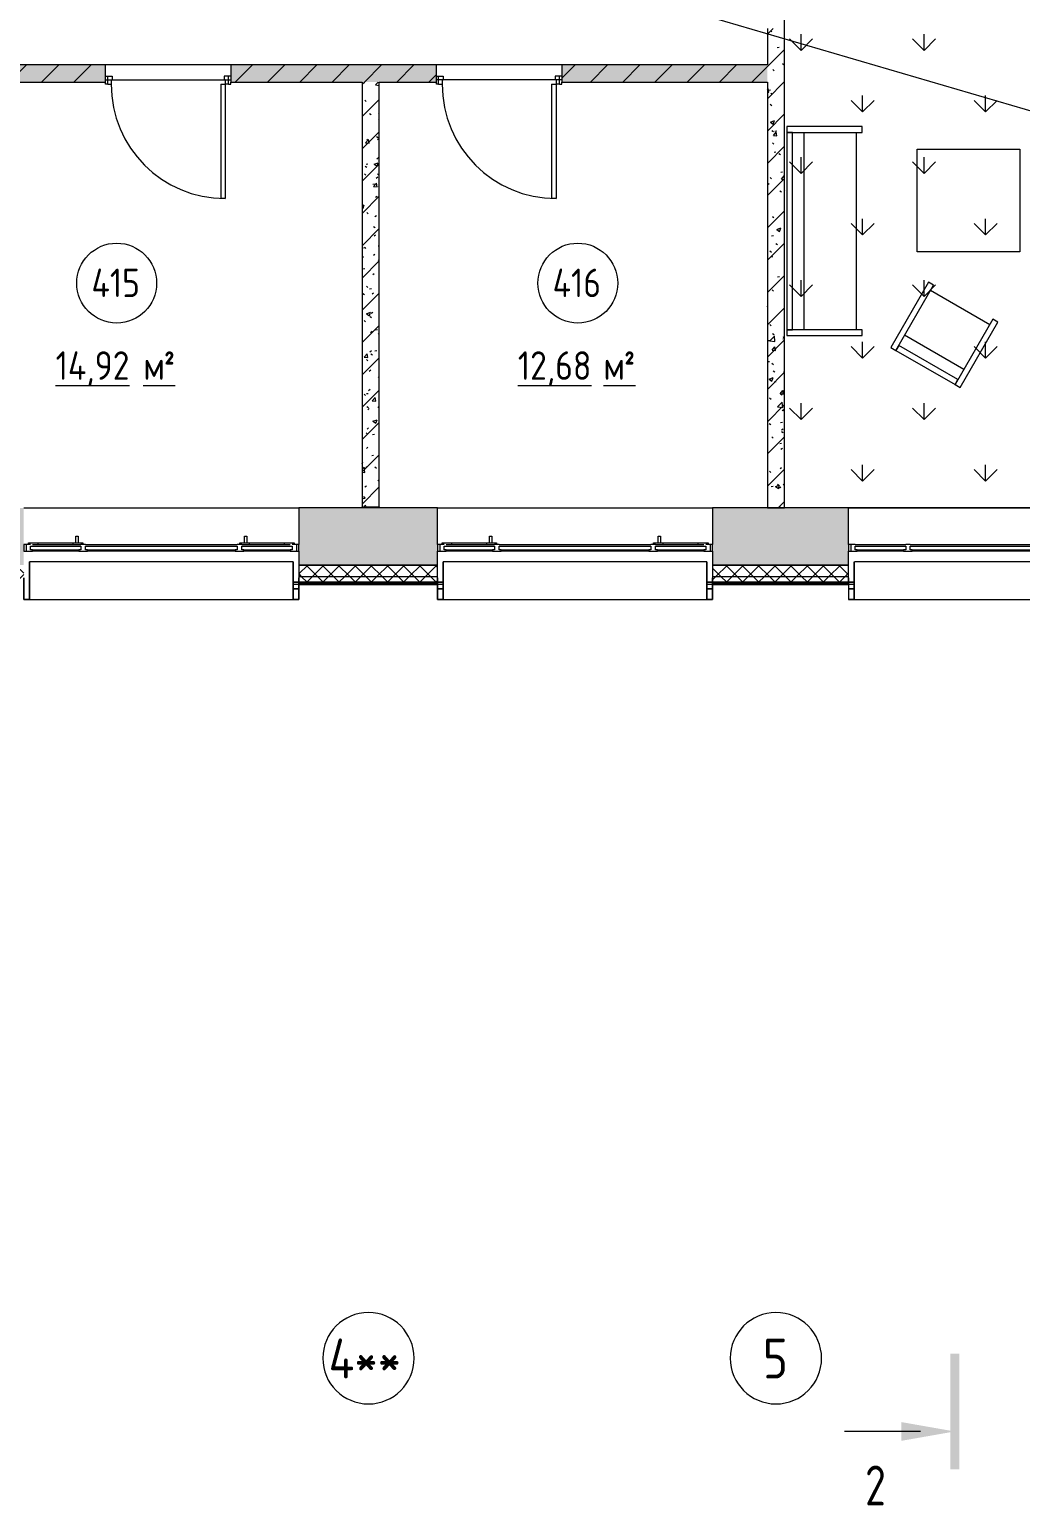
# Model space of a CAD drawing. Header units: millimetres. Extents: x -515342 to 330399, y -224905 to 507333.
# Drawn here: x -331942 to -323259, y 370073 to 382999 of the extents above; entities that cross this region are included whole.
import ezdxf

# ---------------------------------------------------------------- set-up
doc = ezdxf.new("R2010")
doc.units = ezdxf.units.MM
doc.linetypes.add('ASVP_Невидимые', pattern=[5, 3, -2])
doc.layers.get('0').update_dxf_attribs({"lineweight": 0})
for name, color, linetype, lineweight in [('_ Окна', 7, 'Continuous', 0), ('Витраж', 7, 'Continuous', 0), ('Двери', 7, 'Continuous', 0), ('Марки помещений', 7, 'Continuous', 0), ('Мебель', 7, 'Continuous', 0), ('Окна', 7, 'Continuous', 0), ('Оси', 7, 'Continuous', 0), ('Перекрытие', 7, 'Continuous', 0), ('Разрезы', 7, 'Continuous', 0), ('Стены внутренние', 7, 'Continuous', 0), ('Стены наружные', 7, 'Continuous', 0), ('Стены несущие', 7, 'Continuous', 0), ('Стены отделка', 7, 'Continuous', 0), ('Стены перегородки', 7, 'Continuous', 0), ('Стены штриховка', 7, 'Continuous', 0), ('экспертиза ДУ', 1, 'Continuous', 0), ('экспертиза условные обозначения', 1, 'Continuous', 0)]:
    doc.layers.add(name, color=color, linetype=linetype, lineweight=lineweight)
doc.styles.add('GOST Common', font='', dxfattribs={"width": 0.9, "height": 350})
doc.styles.add('GOST Common_1', font='', dxfattribs={"width": 0.9, "height": 250})
doc.styles.add('GOST Common_2', font='', dxfattribs={"width": 0.9, "height": 250})
doc.styles.add('GOST Common_3', font='', dxfattribs={"width": 0.8, "height": 350})
doc.styles.get('GOST Common').set_extended_font_data('GOST Common')
doc.styles.get('GOST Common_1').set_extended_font_data('GOST Common')
doc.styles.get('GOST Common_2').set_extended_font_data('GOST Common')
doc.styles.get('GOST Common_3').set_extended_font_data('GOST Common')
pattern_1 = [(45, (0, 0), (-70.71068, 70.71068), []), (135, (0, 0), (-70.71068, -70.71068), [])]
pattern_2 = [(45, (-374461.89, 375834.49), (-141.42136, 141.42136), [])]
pattern_3 = [(50, (-374461.9, 375834.5), (364.368, -31.8783), [38.1, -419.1]), (355, (-374461.9, 375834.5), (-70.4859, 382.1133), [30.48, -335.28]), (100.451, (-374431.53, 375831.83), (293.885, 350.2334), [32.38, -356.18]), (46.184, (-374461.9, 375936.1), (542.1585, -84.086), [57.15, -628.65]), (96.636, (-374416.7, 375929.1), (474.805, 494.8554), [48.57, -534.27]), (351.184, (-374461.9, 375936.1), (474.81, 494.85), [45.72, -502.92]), (21, (-374411.1, 375910.7), (303.2285, -204.5305), [38.1, -419.1]), (326, (-374411.1, 375910.7), (123.604, 368.376), [30.48, -335.28]), (71.451, (-374385.82, 375893.64), (426.8341, 163.8427), [32.38, -356.18]), (37.5, (-374461.89, 375834.49), (6.17665, 169.11015), [16.764, -314.452, 16.764, -323.596, -336.55]), (37.5, (-374461.89, 375834.49), (6.17665, 169.11015), [-671.576, 16.764, -319.786]), (7.5, (-374461.89, 375834.49), (133.6389, 200.3615), [16.764, -177.292, 16.764, -306.832, -128.27]), (7.5, (-374461.89, 375834.49), (133.6389, 200.3615), [-517.652, 16.764, -111.506]), (327.5, (-374575.17, 375834.49), (271.18182, -11.45836), [16.764, -110.236, 16.764, -379.476, -525.78]), (327.5, (-374575.17, 375834.49), (271.18182, -11.45836), [-523.24, 16.764, -509.016]), (317.5, (-374625.97, 375834.5), (296.2585, 50.8528), [16.764, -148.336, 16.764, -246.38, -373.38]), (317.5, (-374625.97, 375834.5), (296.2585, 50.8528), [-428.244, 16.764, -356.616])]

# ---------------------------------------------------------------- blocks, each defined once
blk = doc.blocks.new('Окно_ПВХ_3Створки_1Фрамуга-верх - АР_Окно_ОП_1820_h_х2370_3ст2фр-в-9695517-О_АР_П_4__10_050_План 4 этажа')
at = {"layer": '_ Окна'}
for p, q in [((-1129, 130), (-1205, 130)), ((-1205, 130), (-1205, 70)), ((-1185, 70), (-1185, 130)), ((-1129, 116), (-1129, 130)), ((-647, 130), (-723, 130)), ((-723, 130), (-723, 116)), ((-647, 116), (-647, 130)), ((723, 130), (647, 130)), ((647, 130), (647, 116)), ((723, 116), (723, 130)), ((1129, 130), (1129, 116)), ((1205, 130), (1129, 130)), ((1185, 70), (1185, 130)), ((1205, 70), (1205, 130)), ((-1205, 70), (-1147, 70)), ((-1165, 56), (-1165, 70)), ((-1080, 56), (-1165, 56)), ((-1147, 84), (-1147, 116)), ((-1147, 116), (-1129, 116)), ((-705, 84), (-1147, 84)), ((-723, 116), (-1129, 116)), ((-1080, 70), (-1080, 56)), ((-772, 70), (-772, 56)), ((-687, 56), (-772, 56)), ((-723, 116), (-705, 116)), ((-705, 116), (-705, 84)), ((-705, 70), (-665, 70)), ((-687, 70), (-687, 56)), ((-665, 84), (-665, 116)), ((-665, 116), (-647, 116)), ((665, 84), (-665, 84)), ((647, 116), (-647, 116)), ((647, 116), (665, 116)), ((665, 116), (665, 84)), ((665, 70), (705, 70)), ((687, 56), (687, 70)), ((772, 56), (687, 56)), ((705, 84), (705, 116)), ((705, 116), (723, 116)), ((1147, 84), (705, 84)), ((1129, 116), (723, 116)), ((772, 70), (772, 56)), ((1080, 70), (1080, 56)), ((1165, 56), (1080, 56)), ((1129, 116), (1147, 116)), ((1147, 116), (1147, 84)), ((1147, 70), (1205, 70)), ((1165, 70), (1165, 56))]:
    blk.add_line(p, q, dxfattribs=at)
at = {"layer": 'Окна'}
for p, q in [((-1129, 130), (-723, 130)), ((-647, 130), (647, 130)), ((723, 130), (1129, 130)), ((-705, 70), (-1129, 70)), ((-772, 56), (-1080, 56)), ((-748.5, -4), (-748.5, 56)), ((-728.5, 56), (-728.5, -4)), ((665, 70), (-665, 70)), ((1129, 70), (705, 70)), ((728.5, -4), (728.5, 56)), ((748.5, 56), (748.5, -4)), ((1080, 56), (772, 56)), ((-728.5, -4), (-748.5, -4)), ((748.5, -4), (728.5, -4))]:
    blk.add_line(p, q, dxfattribs=at)
blk = doc.blocks.new('Окно_ПВХ_3Створки_1Фрамуга-верх - АР_Окно_ОП_1820_h_х2370_3ст2фр-в E30-10240666-О_АР_П_4__10_050_План 4 этажа')
at = {"layer": '_ Окна'}
for p, q in [((-1129, 130), (-1205, 130)), ((-1205, 130), (-1205, 70)), ((-1185, 70), (-1185, 130)), ((-1129, 116), (-1129, 130)), ((-647, 130), (-723, 130)), ((-723, 130), (-723, 116)), ((-647, 116), (-647, 130)), ((723, 130), (647, 130)), ((647, 130), (647, 116)), ((723, 116), (723, 130)), ((1129, 130), (1129, 116)), ((1205, 130), (1129, 130)), ((1185, 70), (1185, 130)), ((1205, 70), (1205, 130)), ((-1205, 70), (-1147, 70)), ((-1147, 84), (-1147, 116)), ((-1147, 116), (-1129, 116)), ((-705, 84), (-1147, 84)), ((-1129, 70), (-1147, 70)), ((-723, 116), (-1129, 116)), ((-723, 116), (-705, 116)), ((-705, 116), (-705, 84)), ((-705, 70), (-665, 70)), ((-665, 84), (-665, 116)), ((-665, 116), (-647, 116)), ((665, 84), (-665, 84)), ((647, 116), (-647, 116)), ((647, 116), (665, 116)), ((665, 116), (665, 84)), ((665, 70), (705, 70)), ((705, 84), (705, 116)), ((705, 116), (723, 116)), ((1147, 84), (705, 84)), ((1129, 116), (723, 116)), ((1129, 116), (1147, 116)), ((1147, 70), (1129, 70)), ((1147, 116), (1147, 84)), ((1147, 70), (1205, 70))]:
    blk.add_line(p, q, dxfattribs=at)
at = {"layer": 'Окна'}
for p, q in [((-1129, 130), (-723, 130)), ((-647, 130), (647, 130)), ((723, 130), (1129, 130)), ((-705, 70), (-1129, 70)), ((665, 70), (-665, 70)), ((1129, 70), (705, 70))]:
    blk.add_line(p, q, dxfattribs=at)
blk = doc.blocks.new('Прямоугольный импост - АР_Откос_Металлический_50х330 Белый Правый-9899489-О_АР_П_4__10_050_План 4 этажа')
at = {"layer": 'Витраж'}
for p, q in [((-49, -39), (-1, -39)), ((-1, -40), (-49, -40))]:
    blk.add_line(p, q, dxfattribs=at)
blk = doc.blocks.new('Прямоугольный импост - АР_Откос_Металлический_50х330 Белый Левый-9898757-О_АР_П_4__10_050_План 4 этажа')
at = {"layer": 'Витраж'}
for p, q in [((-1, -39), (-49, -39)), ((-49, -40), (-1, -40))]:
    blk.add_line(p, q, dxfattribs=at)
blk = doc.blocks.new('Прямоугольный импост - АР_Откос_Металлический_50х330 Коричневый Левый-9899768-О_АР_П_4__10_050_План 4 этажа')
at = {"layer": 'Витраж'}
for p, q in [((-1, -39), (-49, -39)), ((-49, -40), (-1, -40))]:
    blk.add_line(p, q, dxfattribs=at)
blk = doc.blocks.new('Прямоугольный импост - АР_Откос_Металлический_50х330 Коричневый Левый-9899771-О_АР_П_4__10_050_План 4 этажа')
at = {"layer": 'Витраж'}
for p, q in [((79975, 2502), (77665, 2502)), ((77665, 2172), (79975, 2172))]:
    blk.add_line(p, q, dxfattribs=at)
blk = doc.blocks.new('Прямоугольный импост - АР_Откос_Металлический_50х330 Коричневый Правый-V7-О_АР_П_4__10_050_План 4 этажа')
at = {"layer": 'Витраж', "lineweight": 18}
for p, q in [((-50, -40), (-50, 290)), ((-50, 290), (-49, 290)), ((-49, 290), (-49, -39)), ((-1, -39), (-1, 150)), ((-1, 150), (0, 150)), ((0, 150), (0, -40)), ((0, -40), (-50, -40)), ((-49, -39), (-1, -39))]:
    blk.add_line(p, q, dxfattribs=at)
blk = doc.blocks.new('Прямоугольный импост - АР_Откос_Металлический_50х330 Белый Левый-9898758-О_АР_П_4__10_050_План 4 этажа')
at = {"layer": 'Витраж'}
for p, q in [((27636, 2502), (25326, 2502)), ((25326, 2172), (27636, 2172))]:
    blk.add_line(p, q, dxfattribs=at)
blk = doc.blocks.new('Прямоугольный импост - АР_Откос_Металлический_50х330 Белый Правый-V9-О_АР_П_4__10_050_План 4 этажа')
at = {"layer": 'Витраж', "lineweight": 18}
for p, q in [((-50, -40), (-50, 290)), ((-50, 290), (-49, 290)), ((-49, 290), (-49, -39)), ((-1, -39), (-1, 150)), ((-1, 150), (0, 150)), ((0, 150), (0, -40)), ((0, -40), (-50, -40)), ((-49, -39), (-1, -39))]:
    blk.add_line(p, q, dxfattribs=at)
blk = doc.blocks.new('Прямоугольный импост - АР_Откос_Металлический_50х330 Белый Левый-V10-О_АР_П_4__10_050_План 4 этажа')
at = {"layer": 'Витраж', "lineweight": 18}
for p, q in [((-50, 290), (-50, -40)), ((-49, 290), (-50, 290)), ((-49, -39), (-49, 290)), ((0, 150), (-1, 150)), ((-1, 150), (-1, -39)), ((0, -40), (0, 150)), ((-50, -40), (0, -40)), ((-1, -39), (-49, -39))]:
    blk.add_line(p, q, dxfattribs=at)
blk = doc.blocks.new('СД_Люблино_Фасады_rvt-1-О_АР_П_4__10_050_План 4 этажа')
at = {"layer": 'Стены внутренние'}
h = blk.add_hatch(dxfattribs=at)
h.set_pattern_fill('FP_1', color=256, style=0, pattern_type=2)
h.set_pattern_definition([(45, (0, 0), (-224.5064, 224.5064), []), (45, (224.5, 0), (-224.5064, 224.5064), [396.875, -79.375, 3.353, -76.022])])
h.paths.add_polyline_path([(85325, 2475), (85325, 2975), (84035, 2975), (84035, 2475), (84734, 2475)])
h.paths.add_polyline_path([(82425, 2475), (82425, 2975), (80025, 2975), (80025, 2475), (82179, 2475)])
h.paths.add_polyline_path([(77581, 2475), (77615, 2475), (77615, 2975), (76429, 2975), (76429, 2475), (76559, 2475)])
h.paths.add_polyline_path([(74005, 2475), (74019, 2475), (74019, 2975), (71654, 2975), (71654, 2475), (73494, 2475)])
h.paths.add_polyline_path([(69917, 2475), (70044, 2475), (70044, 2975), (68833, 2975), (68833, 2475), (69407, 2475)])
h.paths.add_polyline_path([(67223, 2475), (67223, 2975), (66055, 2975), (66055, 2475), (66852, 2475)])
h.paths.add_polyline_path([(64445, 2475), (64445, 2975), (63280, 2975), (63280, 2475), (64298, 2475)])
h.paths.add_polyline_path([(61670, 2475), (61670, 2975), (59270, 2975), (59270, 2475), (61232, 2475)])
h.paths.add_polyline_path([(56860, 2475), (56860, 2975), (55705, 2975), (55705, 2475), (56634, 2475)])
h.paths.add_polyline_path([(53295, 2475), (53295, 2975), (52107, 2975), (52107, 2475), (53058, 2475)])
h.paths.add_polyline_path([(49482, 2475), (49697, 2475), (49697, 2975), (48505, 2975), (48505, 2475), (48971, 2475)])
h.paths.add_polyline_path([(46095, 2475), (46095, 2975), (44880, 2975), (44880, 2475), (45905, 2475)])
h.paths.add_polyline_path([(42329, 2475), (42470, 2475), (42470, 2975), (40100, 2975), (40100, 2475), (41818, 2475)])
h.paths.add_polyline_path([(38242, 2475), (38490, 2475), (38490, 2975), (37284, 2975), (37284, 2475), (37731, 2475)])
h.paths.add_polyline_path([(35674, 2475), (35674, 2975), (34487, 2975), (34487, 2475), (35177, 2475)])
h.paths.add_polyline_path([(32877, 2475), (32877, 2975), (31723, 2975), (31723, 2475), (32622, 2475)])
h.paths.add_polyline_path([(30067, 2475), (30113, 2475), (30113, 2975), (27686, 2975), (27686, 2475), (29556, 2475)])
h.paths.add_polyline_path([(25276, 2475), (25276, 2975), (24073, 2975), (24073, 2475), (24958, 2475)])
h.paths.add_polyline_path([(21382, 2475), (21663, 2475), (21663, 2975), (19291, 2975), (19291, 2475), (19339, 2475)])
h.paths.add_polyline_path([(17681, 2475), (17681, 2975), (16335, 2975), (16335, 2475), (17295, 2475)])
at = {"layer": 'Стены наружные'}
h = blk.add_hatch(dxfattribs=at)
h.set_pattern_fill('FP_2', color=256, style=0, pattern_type=2)
h.set_pattern_definition(pattern_1)
h.paths.add_polyline_path([(59700, 2375), (60240, 2375), (60240, 2475), (59270, 2475), (59270, 2375)])
h.paths.add_polyline_path([(56634, 2375), (56860, 2375), (56860, 2475), (55705, 2475), (55705, 2375), (56123, 2375)])
h.paths.add_polyline_path([(53058, 2375), (53295, 2375), (53295, 2475), (52107, 2475), (52107, 2375), (52547, 2375)])
h.paths.add_polyline_path([(49697, 2375), (49697, 2475), (48505, 2475), (48505, 2375), (49482, 2375)])
h.paths.add_polyline_path([(45905, 2375), (46095, 2375), (46095, 2475), (44880, 2475), (44880, 2375), (44883, 2375)])
h.paths.add_polyline_path([(42470, 2375), (42470, 2475), (41405, 2475), (41405, 2375), (42329, 2375)])
h = blk.add_hatch(dxfattribs=at)
h.set_pattern_fill('FP_2', color=256, style=0, pattern_type=2)
h.set_pattern_definition(pattern_1)
h.paths.add_polyline_path([(59270, 2325), (60240, 2325), (60240, 2375), (59270, 2375)])
h.paths.add_polyline_path([(56860, 2325), (56860, 2375), (55705, 2375), (55705, 2325), (56634, 2325)])
h.paths.add_polyline_path([(53058, 2325), (53295, 2325), (53295, 2375), (52107, 2375), (52107, 2325), (52547, 2325)])
h.paths.add_polyline_path([(49482, 2325), (49697, 2325), (49697, 2375), (48505, 2375), (48505, 2325), (48971, 2325)])
h.paths.add_polyline_path([(46095, 2325), (46095, 2375), (44880, 2375), (44880, 2325), (45905, 2325)])
h.paths.add_polyline_path([(42329, 2325), (42470, 2325), (42470, 2375), (41405, 2375), (41405, 2325), (41818, 2325)])
at = {"layer": 'Стены внутренние'}
for p, q in [((42470, 2975), (44880, 2975)), ((46095, 2975), (48505, 2975)), ((49697, 2975), (52107, 2975)), ((44831, 2325), (44879, 2325)), ((44879, 2305), (44831, 2305)), ((46096, 2325), (46144, 2325)), ((46144, 2305), (46096, 2305)), ((48456, 2325), (48504, 2325)), ((48504, 2305), (48456, 2305)), ((49698, 2325), (49746, 2325)), ((49746, 2305), (49698, 2305))]:
    blk.add_line(p, q, dxfattribs=at)
at = {"layer": 'Стены наружные'}
for p, q in [((44879, 2325), (44831, 2325)), ((46144, 2325), (46096, 2325)), ((48504, 2325), (48456, 2325)), ((49746, 2325), (49698, 2325))]:
    blk.add_line(p, q, dxfattribs=at)
at = {"layer": 'Стены несущие'}
for p, q in [((46095, 2975), (44880, 2975)), ((44880, 2975), (44880, 2655)), ((46095, 2655), (46095, 2975)), ((49697, 2975), (48505, 2975)), ((48505, 2975), (48505, 2655)), ((49697, 2655), (49697, 2975)), ((44880, 2595), (44880, 2475)), ((46095, 2475), (46095, 2595)), ((48505, 2595), (48505, 2475)), ((49697, 2475), (49697, 2595)), ((44880, 2475), (46095, 2475)), ((46095, 2475), (44880, 2475)), ((48505, 2475), (49697, 2475)), ((49697, 2475), (48505, 2475))]:
    blk.add_line(p, q, dxfattribs=at)
at = {"layer": 'Стены отделка', "lineweight": 9}
for p, q in [((44880, 2475), (44880, 2375)), ((46095, 2375), (46095, 2475)), ((48505, 2475), (48505, 2375)), ((49697, 2375), (49697, 2475)), ((44880, 2375), (44880, 2325)), ((46095, 2325), (46095, 2375)), ((48505, 2375), (48505, 2325)), ((49697, 2325), (49697, 2375)), ((44880, 2325), (46095, 2325)), ((46095, 2325), (44880, 2325)), ((44880, 2325), (44880, 2315)), ((44880, 2315), (44880, 2305)), ((44880, 2305), (46095, 2305)), ((46095, 2315), (46095, 2325)), ((46095, 2305), (46095, 2315)), ((48505, 2325), (49697, 2325)), ((49697, 2325), (48505, 2325)), ((48505, 2325), (48505, 2315)), ((48505, 2315), (48505, 2305)), ((48505, 2305), (49697, 2305)), ((49697, 2315), (49697, 2325)), ((49697, 2305), (49697, 2315))]:
    blk.add_line(p, q, dxfattribs=at)
at = {"layer": 'Стены штриховка'}
for p, q in [((44880, 2375), (46095, 2375)), ((48505, 2375), (49697, 2375)), ((44880, 2315), (46095, 2315)), ((48505, 2315), (49697, 2315))]:
    blk.add_line(p, q, dxfattribs=at)
at = {"layer": 'Витраж', "lineweight": 9, "extrusion": (0, 0, -1)}
for name, p in [('Прямоугольный импост - АР_Откос_Металлический_50х330 Белый Правый-V9-О_АР_П_4__10_050_План 4 этажа', (-42470, 2212)), ('Прямоугольный импост - АР_Откос_Металлический_50х330 Белый Правый-V9-О_АР_П_4__10_050_План 4 этажа', (-46095, 2212)), ('Прямоугольный импост - АР_Откос_Металлический_50х330 Коричневый Правый-V7-О_АР_П_4__10_050_План 4 этажа', (-49697, 2212)), ('Прямоугольный импост - АР_Откос_Металлический_50х330 Белый Правый-9899489-О_АР_П_4__10_050_План 4 этажа', (-46095, 2305)), ('Прямоугольный импост - АР_Откос_Металлический_50х330 Белый Правый-9899489-О_АР_П_4__10_050_План 4 этажа', (-49697, 2305))]:
    blk.add_blockref(name, p, dxfattribs=at)
at = {"layer": 'Витраж', "lineweight": 9}
for name, p in [('Прямоугольный импост - АР_Откос_Металлический_50х330 Белый Левый-9898758-О_АР_П_4__10_050_План 4 этажа', (17194, 0)), ('Прямоугольный импост - АР_Откос_Металлический_50х330 Белый Левый-V10-О_АР_П_4__10_050_План 4 этажа', (44880, 2212)), ('Прямоугольный импост - АР_Откос_Металлический_50х330 Белый Левый-9898758-О_АР_П_4__10_050_План 4 этажа', (20819, 0)), ('Прямоугольный импост - АР_Откос_Металлический_50х330 Белый Левый-V10-О_АР_П_4__10_050_План 4 этажа', (48505, 2212)), ('Прямоугольный импост - АР_Откос_Металлический_50х330 Коричневый Левый-9899771-О_АР_П_4__10_050_План 4 этажа', (-27917, 0)), ('Прямоугольный импост - АР_Откос_Металлический_50х330 Коричневый Левый-9899768-О_АР_П_4__10_050_План 4 этажа', (44880, 2305)), ('Прямоугольный импост - АР_Откос_Металлический_50х330 Белый Левый-9898757-О_АР_П_4__10_050_План 4 этажа', (48505, 2305))]:
    blk.add_blockref(name, p, dxfattribs=at)
at = {"layer": 'Окна', "lineweight": 9, "rotation": 180}
for name, p in [('Окно_ПВХ_3Створки_1Фрамуга-верх - АР_Окно_ОП_1820_h_х2370_3ст2фр-в-9695517-О_АР_П_4__10_050_План 4 этажа', (43675, 2725)), ('Окно_ПВХ_3Створки_1Фрамуга-верх - АР_Окно_ОП_1820_h_х2370_3ст2фр-в-9695517-О_АР_П_4__10_050_План 4 этажа', (47300, 2725)), ('Окно_ПВХ_3Створки_1Фрамуга-верх - АР_Окно_ОП_1820_h_х2370_3ст2фр-в E30-10240666-О_АР_П_4__10_050_План 4 этажа', (50902, 2725))]:
    blk.add_blockref(name, p, dxfattribs=at)
blk = doc.blocks.new('Дверь_Деревянная_1 полотно - АР_Дверь_Межкомнатная_1000х2000h_полотно__Г_Пр-9571013-О_АР_П_4__10_050_План 4 этажа')
at = {"layer": 'Двери', "lineweight": 18}
for p, q in [((-500, 95), (-500, 1095)), ((-500, 1095), (-460, 1095)), ((-460, 95), (-460, 1095)), ((-530, 95), (-500, 95)), ((-530, 95), (-530, 25)), ((-530, 25), (-490, 25)), ((-500, 55), (-500, 95)), ((-460, 95), (-500, 95)), ((-500, 55), (-490, 55)), ((-490, 25), (-490, 55)), ((500, 55), (490, 55)), ((490, 25), (490, 55)), ((530, 25), (490, 25)), ((530, 95), (500, 95)), ((500, 55), (500, 95)), ((530, 95), (530, 25))]:
    blk.add_line(p, q, dxfattribs=at)
at = {"layer": 'Двери', "linetype": 'ASVP_Невидимые', "lineweight": 18}
for p, q in [((-550, 95), (-550, 75)), ((-530, 95), (-550, 95)), ((-550, 25), (-530, 25)), ((530, 95), (550, 95)), ((550, 25), (530, 25)), ((550, 95), (550, 75))]:
    blk.add_line(p, q, dxfattribs=at)
at = {"layer": 'Двери', "lineweight": 18}
blk.add_arc((-500, 95), 1000, 0, 90, dxfattribs=at)
blk = doc.blocks.new('Диван - 1830 мм-8918226-О_АР_П_4__10_050_План 4 этажа')
at = {"layer": 'Мебель'}
for p, q in [((-845, 184), (-845, -476)), ((-794, 184), (-845, 184)), ((-794, -476), (-794, 184)), ((-794, 132), (935, 132)), ((935, 184), (935, -476)), ((985, 184), (935, 184)), ((985, -476), (985, 184)), ((935, -324), (-794, -324)), ((-845, -476), (-794, -476)), ((935, -426), (-794, -426)), ((-794, -426), (-794, -476)), ((-794, -476), (935, -476)), ((935, -476), (935, -426)), ((935, -476), (985, -476))]:
    blk.add_line(p, q, dxfattribs=at)
blk = doc.blocks.new('Диван - 700-8918227-О_АР_П_4__10_050_План 4 этажа')
at = {"layer": 'Мебель'}
for p, q in [((-280, 184), (-280, -476)), ((-229, 184), (-280, 184)), ((-229, -476), (-229, 184)), ((-229, 132), (370, 132)), ((370, 184), (370, -476)), ((420, 184), (370, 184)), ((420, -476), (420, 184)), ((370, -324), (-229, -324)), ((-280, -476), (-229, -476)), ((370, -426), (-229, -426)), ((-229, -426), (-229, -476)), ((-229, -476), (370, -476)), ((370, -476), (370, -426)), ((370, -476), (420, -476))]:
    blk.add_line(p, q, dxfattribs=at)
blk = doc.blocks.new('Стол-Прямоугольный - 900х900 мм-V73-О_АР_П_4__10_050_План 4 этажа')
at = {"layer": 'Мебель'}
for p, q in [((-450, 450), (450, 450)), ((-450, -450), (-450, 450)), ((450, 450), (450, -450)), ((450, -450), (-450, -450))]:
    blk.add_line(p, q, dxfattribs=at)
blk = doc.blocks.new('Ось сетки - Круг_Ø8 мм-6577-О_АР_П_4__10_050_План 4 этажа')
at = {"layer": 'Оси'}
for start, end in [(360, 180), (180, 360)]:
    blk.add_arc((0, 0), 4, start, end, dxfattribs=at)
blk = doc.blocks.new('ASVP_Марка_Помещение_ДваЗначения - Номер Площадь-685795-О_АР_П_4__10_050_План 4 этажа')
at = {"layer": 'Марки помещений'}
blk.add_circle((0, 0), 3.5, dxfattribs=at)
blk = doc.blocks.new('Разрез - Номер вида сзади_3_5 мм-64069-О_АР_П_4__10_050_План 4 этажа')
at = {"layer": 'Разрезы'}
for points in [[(9.8, 0.4), (9.8, -0.39), (-0.33, -0.39), (-0.33, 0.4)], [(2.18, -4.67), (3, 0), (3.82, -4.67)]]:
    blk.add_hatch(color=256, dxfattribs=at).paths.add_polyline_path(points)
at = {"layer": 'Разрезы', "lineweight": 20}
blk.add_line((3, -3), (3, -9.66), dxfattribs=at)

msp = doc.modelspace()

# ---------------------------------------------------------------- hatches: boundary and pattern name
at = {"layer": 'Стены внутренние'}
h = msp.add_hatch(dxfattribs=at)
h.set_pattern_fill('FP_3', color=256, style=0, pattern_type=2)
h.set_pattern_definition(pattern_2)
h.paths.add_polyline_path([(-325326.8897, 378809.4286), (-325326.8897, 383009.4886), (-325476.8897, 383009.4886), (-325476.8897, 378809.4286)])
h.paths.add_polyline_path([(-325326.8897, 384509.4886), (-325326.8897, 384839.4886), (-325476.8897, 384839.4886), (-325476.8897, 384509.4886)])
h = msp.add_hatch(dxfattribs=at)
h.set_pattern_fill('FP_4', color=256, style=0, pattern_type=2)
h.set_pattern_definition(pattern_3)
h.paths.add_polyline_path([(-325326.8897, 378809.4286), (-325326.8897, 383009.4886), (-325476.8897, 383009.4886), (-325476.8897, 378809.4286)])
h.paths.add_polyline_path([(-325326.8897, 384509.4886), (-325326.8897, 384839.4886), (-325476.8897, 384839.4886), (-325476.8897, 384509.4886)])
h = msp.add_hatch(dxfattribs=at)
h.set_pattern_fill('FP_3', color=256, style=0, pattern_type=2)
h.set_pattern_definition(pattern_2)
h.paths.add_polyline_path([(-325476.8897, 382539.4886), (-325476.8897, 382689.4886), (-327276.8897, 382689.4886), (-327276.8897, 382539.4886), (-326513.0482, 382539.4886)])
h.paths.add_polyline_path([(-328376.8897, 382539.4886), (-328376.8897, 382689.4886), (-330176.8897, 382689.4886), (-330176.8897, 382539.4886), (-328876.8897, 382539.4886)])
h.paths.add_polyline_path([(-331276.8897, 382539.4886), (-331276.8897, 382689.4886), (-334526.8897, 382689.4886), (-334526.8897, 382539.4886), (-332643.8294, 382539.4886)])
h.paths.add_polyline_path([(-335626.8897, 382539.4886), (-335626.8897, 382689.4886), (-337626.8897, 382689.4886), (-337626.8897, 382539.4886), (-336576.8897, 382539.4886)])
h.paths.add_polyline_path([(-338626.8897, 382539.4886), (-338626.8897, 382689.4886), (-340476.8897, 382689.4886), (-340476.8897, 382539.4886), (-338774.6107, 382539.4886)])
h.paths.add_polyline_path([(-341476.8897, 382539.4886), (-341476.8897, 382689.4886), (-342976.8897, 382689.4886), (-342976.8897, 382539.4886), (-342376.8897, 382539.4886)])
h = msp.add_hatch(dxfattribs=at)
h.set_pattern_fill('FP_4', color=256, style=0, pattern_type=2)
h.set_pattern_definition(pattern_3)
h.paths.add_polyline_path([(-325476.8897, 382539.4886), (-325476.8897, 382689.4886), (-327276.8897, 382689.4886), (-327276.8897, 382539.4886), (-326513.0482, 382539.4886)])
h.paths.add_polyline_path([(-328376.8897, 382539.4886), (-328376.8897, 382689.4886), (-330176.8897, 382689.4886), (-330176.8897, 382539.4886), (-328876.8897, 382539.4886)])
h.paths.add_polyline_path([(-331276.8897, 382539.4886), (-331276.8897, 382689.4886), (-334526.8897, 382689.4886), (-334526.8897, 382539.4886), (-332643.8294, 382539.4886)])
h.paths.add_polyline_path([(-335626.8897, 382539.4886), (-335626.8897, 382689.4886), (-337626.8897, 382689.4886), (-337626.8897, 382539.4886), (-336576.8897, 382539.4886)])
h.paths.add_polyline_path([(-338626.8897, 382539.4886), (-338626.8897, 382689.4886), (-340476.8897, 382689.4886), (-340476.8897, 382539.4886), (-338774.6107, 382539.4886)])
h.paths.add_polyline_path([(-341476.8897, 382539.4886), (-341476.8897, 382689.4886), (-342976.8897, 382689.4886), (-342976.8897, 382539.4886), (-342376.8897, 382539.4886)])
h = msp.add_hatch(dxfattribs=at)
h.set_pattern_fill('FP_3', color=256, style=0, pattern_type=2)
h.set_pattern_definition(pattern_2)
h.paths.add_polyline_path([(-329026.8897, 378819.4286), (-328876.8897, 378819.4286), (-328876.8897, 382539.4886), (-329026.8897, 382539.4886), (-329026.8897, 380213.6848)])
h = msp.add_hatch(dxfattribs=at)
h.set_pattern_fill('FP_4', color=256, style=0, pattern_type=2)
h.set_pattern_definition(pattern_3)
h.paths.add_polyline_path([(-329026.8897, 378819.4286), (-328876.8897, 378819.4286), (-328876.8897, 382539.4886), (-329026.8897, 382539.4886), (-329026.8897, 380213.6848)])
at = {"layer": 'экспертиза условные обозначения', "transparency": 33554681}
h = msp.add_hatch(dxfattribs=at)
h.set_pattern_fill('GRASS', color=30, scale=30)
h.set_pattern_definition([(90, (-374753.14, -40693.03), (-538.8154, 538.8154), [142.875, -934.7557]), (45, (-374753.14, -40693), (-538.8154, 538.8154), [142.875, -619.125]), (135, (-374753.14, -40693), (-538.8154, -538.8154), [142.875, -619.125])])
h.paths.add_polyline_path([(-321126.8897, 385244.4886), (-319176.8897, 385224.4886), (-319176.8897, 385029.4886), (-318786.8897, 385029.4886), (-318786.8897, 384834.4886), (-318406.8897, 384834.4886), (-318406.8897, 378809.4286), (-325326.8897, 378809.4286), (-325326.8897, 384814.4886), (-321576.8897, 384814.4886), (-321576.8897, 385224.4886)])

# ---------------------------------------------------------------- linework, layer by layer
at = {"layer": 'Перекрытие'}
for p, q in [((-330176.8897, 382689.4886), (-331276.8897, 382689.4886)), ((-327276.8897, 382689.4886), (-328376.8897, 382689.4886)), ((-331276.8897, 382559.4886), (-330176.8897, 382559.4886)), ((-327276.8897, 382559.4886), (-328376.8897, 382559.4886)), ((-329026.8897, 378809.4886), (-329026.8897, 378819.4286)), ((-328876.8897, 378819.4286), (-328876.8897, 378809.4886))]:
    msp.add_line(p, q, dxfattribs=at)
at = {"layer": 'Стены перегородки'}
for p, q in [((-325476.8897, 383009.4886), (-325476.8897, 382689.4886)), ((-325326.8897, 378809.4286), (-325326.8897, 383009.4886)), ((-331276.8897, 382689.4886), (-334526.8897, 382689.4886)), ((-331276.8897, 382539.4886), (-331276.8897, 382689.4886)), ((-328376.8897, 382689.4886), (-330176.8897, 382689.4886)), ((-330176.8897, 382689.4886), (-330176.8897, 382539.4886)), ((-328376.8897, 382539.4886), (-328376.8897, 382689.4886)), ((-325476.8897, 382689.4886), (-327276.8897, 382689.4886)), ((-327276.8897, 382689.4886), (-327276.8897, 382539.4886)), ((-333026.8897, 382539.4886), (-331276.8897, 382539.4886)), ((-330176.8897, 382539.4886), (-329026.8897, 382539.4886)), ((-329026.8897, 382539.4886), (-329026.8897, 378819.4286)), ((-328876.8897, 382539.4886), (-328376.8897, 382539.4886)), ((-328876.8897, 378819.4286), (-328876.8897, 382539.4886)), ((-327276.8897, 382539.4886), (-325476.8897, 382539.4886)), ((-325476.8897, 382539.4886), (-325476.8897, 378809.4286)), ((-329026.8897, 378819.4286), (-328876.8897, 378819.4286)), ((-325476.8897, 378809.4286), (-325326.8897, 378809.4286))]:
    msp.add_line(p, q, dxfattribs=at)
at = {"layer": 'экспертиза ДУ', "elevation": 0}
msp.add_lwpolyline([(-321728.2439, 381863.5205), (-442199.1953, 417165.5455), (-442199.1953, 417165.5455)], dxfattribs=at)
at = {"layer": 'экспертиза условные обозначения', "color": 30}
msp.add_lwpolyline([(-321126.8897, 385244.4886), (-319176.8897, 385224.4886), (-319176.8897, 385029.4886), (-318786.8897, 385029.4886), (-318786.8897, 384834.4886), (-318406.8897, 384834.4886), (-318406.8897, 378809.4286), (-325326.8897, 378809.4286), (-325326.8897, 384814.4886), (-321576.8897, 384814.4886), (-321576.8897, 385224.4886), (-321126.8897, 385244.4886), (-321126.8897, 385244.4886), (-321126.8897, 385244.4886), (-321126.8897, 385244.4886)], dxfattribs=at)

# ---------------------------------------------------------------- block references
msp.add_blockref('СД_Люблино_Фасады_rvt-1-О_АР_П_4__10_050_План 4 этажа', (-374461.8897, 375834.4886))
at = {"layer": 'Двери', "rotation": 180}
for p in [(-330726.8897, 382614.4886), (-327826.8897, 382614.4886)]:
    msp.add_blockref('Дверь_Деревянная_1 полотно - АР_Дверь_Межкомнатная_1000х2000h_полотно__Г_Пр-9571013-О_АР_П_4__10_050_План 4 этажа', p, dxfattribs=at)
at = {"layer": 'Марки помещений', "xscale": 99.99999999999993, "yscale": 99.99999999999993, "zscale": 99.99999999999993}
for p in [(-331178.1359, 380778.1742), (-327137.6513, 380778.1742)]:
    msp.add_blockref('ASVP_Марка_Помещение_ДваЗначения - Номер Площадь-685795-О_АР_П_4__10_050_План 4 этажа', p, dxfattribs=at)
at = {"layer": 'Мебель'}
for name, p, rotation in [('Диван - 1830 мм-8918226-О_АР_П_4__10_050_План 4 этажа', (-324830.7356, 381304.8591), 270), ('Стол-Прямоугольный - 900х900 мм-V73-О_АР_П_4__10_050_План 4 этажа', (-323714.0823, 381501.8298), 180), ('Диван - 700-8918227-О_АР_П_4__10_050_План 4 этажа', (-323914.015, 380487.2098), 330.0000000000001)]:
    msp.add_blockref(name, p, dxfattribs=dict(at, rotation=rotation))
at = {"layer": 'Оси', "xscale": 99.99999999999993, "yscale": 99.99999999999993, "zscale": 99.99999999999993}
for p in [(-328971.8897, 371362.2945), (-325401.8897, 371362.2945)]:
    msp.add_blockref('Ось сетки - Круг_Ø8 мм-6577-О_АР_П_4__10_050_План 4 этажа', p, dxfattribs=at)
at = {"layer": 'Разрезы', "extrusion": (0, 0, -1), "xscale": 99.99999999999993, "yscale": 99.99999999999993, "zscale": 99.99999999999993, "rotation": 90.00000000000053}
msp.add_blockref('Разрез - Номер вида сзади_3_5 мм-64069-О_АР_П_4__10_050_План 4 этажа', (323835.1842, 370420.9812), dxfattribs=at)

# ---------------------------------------------------------------- texts
at = {"layer": 'Марки помещений', "char_height": 250, "attachment_point": 1}
for s, insert, width, style in [('415', (-331399.0931, 380905.8993), 548.35425, 'GOST Common_1'), ('416', (-327358.6085, 380905.8993), 548.35425, 'GOST Common_1'), ('\\L14,92 ', (-331712.7294, 380181.3688), 930.759187, 'GOST Common_1'), ('\\L\\fGOST Common|b0|i0|c238|p34|;\\W.9;\\L²', (-330766.1825, 380181.3688), 165.949312, 'GOST Common_2'), ('\\L12,68 ', (-327663.2447, 380181.3688), 909.113625, 'GOST Common_1'), ('\\L\\fGOST Common|b0|i0|c238|p34|;\\W.9;\\L²', (-326734.5572, 380181.3688), 165.949312, 'GOST Common_2'), ('\\L\\fGOST Common|b0|i0|c204|p34|;\\W.9;\\Lм', (-330944.7762, 380181.3688), 216.455625, 'GOST Common_1'), ('\\L\\fGOST Common|b0|i0|c204|p34|;\\W.9;\\Lм', (-326913.151, 380181.3688), 216.455625, 'GOST Common_1')]:
    msp.add_mtext(s, dxfattribs=dict(at, insert=insert, width=width, style=style))
at = {"layer": 'Оси', "char_height": 350, "attachment_point": 1, "style": 'GOST Common'}
for s, insert, width in [('4**', (-329321.0204, 371534.8278), 844.176937), ('\\fGOST Common|b0|i0|c204|p34|;\\W.9;5', (-325515.6704, 371534.8278), 274.177125)]:
    msp.add_mtext(s, dxfattribs=dict(at, insert=insert, width=width))
at = {"layer": 'Разрезы', "insert": (-324620.9846, 370422.6885), "char_height": 350, "width": 243.713, "attachment_point": 1, "style": 'GOST Common_3'}
msp.add_mtext('\\fGOST Common|b0|i0|c204|p34|;\\W.8;2', dxfattribs=at)

doc.saveas('drawing.dxf')
